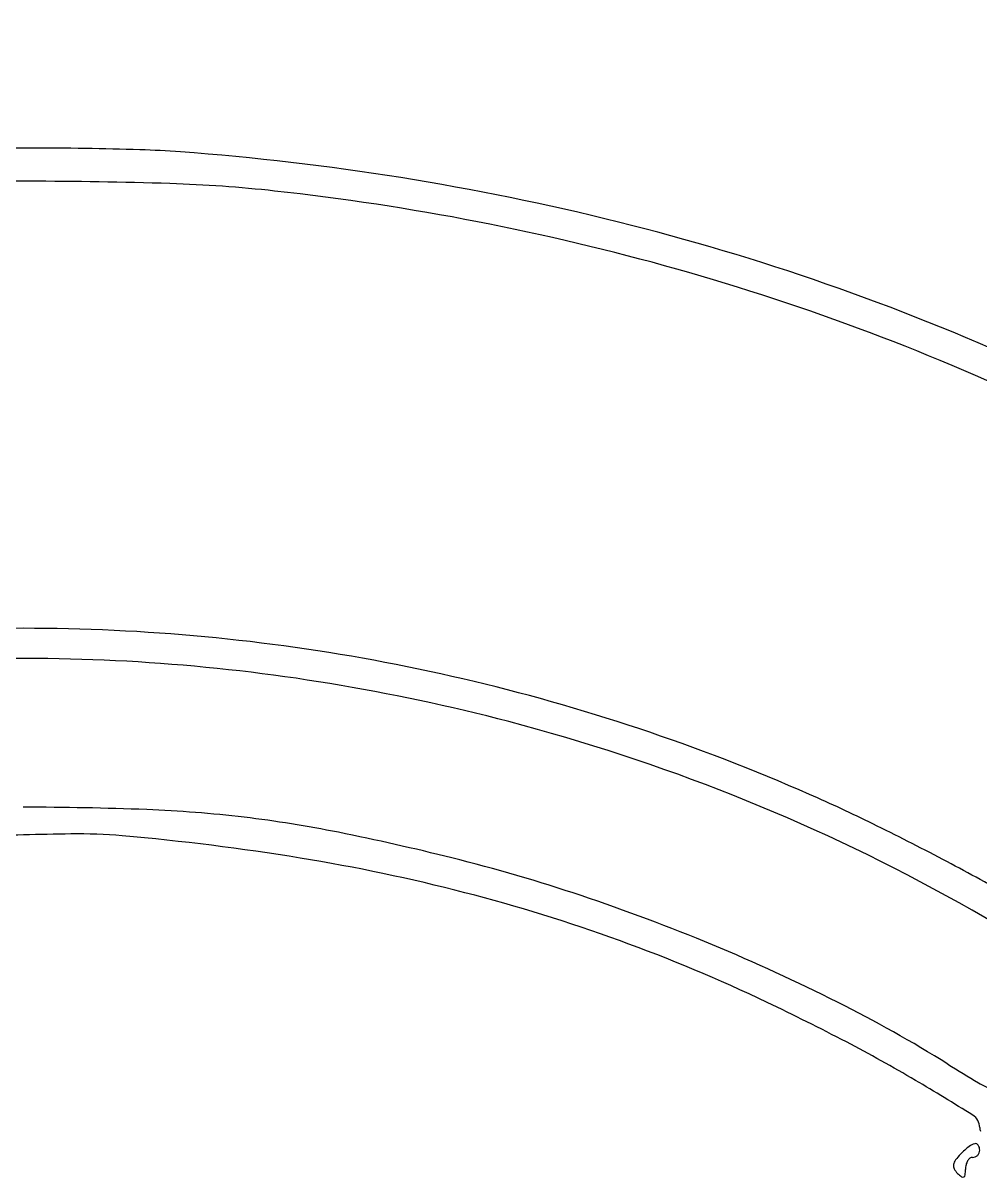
# Model space of a CAD drawing. Header units: metres. Extents: x -22 to 82, y -7 to 32.
# Drawn here: x 10.3171 to 10.6027, y 28.349 to 28.6939 of the extents above; entities that cross this region are included whole.
import ezdxf

# ---------------------------------------------------------------- set-up
doc = ezdxf.new("R2010")
doc.units = ezdxf.units.M
doc.header["$LTSCALE"] = 2
doc.header["$MEASUREMENT"] = 0
doc.layers.add('ZSILUETAEDIFICIO', color=253, linetype='CONTINUOUS')
doc.layers.add('ZVEREDA', color=253, linetype='CONTINUOUS')

msp = doc.modelspace()

# ---------------------------------------------------------------- hatches: boundary and pattern name
at = {"layer": 'ZVEREDA'}
h = msp.add_hatch(dxfattribs=at)
h.set_pattern_fill('AR-SAND', color=256, scale=0.08)
h.set_pattern_definition([(37.50000000000001, (100.3217642182751, 117.4581959786875), (-0.0050394686487687, 0.1541459015210527), [0, -0.1216, 0, -0.136, 0, -0.13]), (7.499999999999999, (100.3217642182751, 117.4581959786875), (0.1415821364214182, 0.2257716852183792), [0, -0.0656, 0, -0.1096, 0, -0.042]), (327.5, (100.2233642182753, 117.4581959786875), (0.2491313489401196, 0.0004527242829572), [0, -0.04, 0, -0.144, 0, -0.188]), (317.5, (100.2233642182753, 117.4581959786875), (0.2404901283657835, 0.0702140451947399), [0, -0.02, 0, -0.0944, 0, -0.108])])
h.paths.add_polyline_path([(31.4583351261974, 30.10001185127862), (-5.580466054143699, 30.14202237673669), (-5.496152509190097, 24.7095630808688), (0.5053741138006274, 24.71459050236479), (0.5053741138006274, 23.02514520136083), (2.905374113800207, 23.02514520136083), (2.905811148500817, 24.71459050236479), (7.70575982083821, 24.71459050236479), (7.70575982083821, 23.02524487001511), (10.1053227861378, 23.02524487001511), (10.1057598208379, 24.71459050236479), (12.50561829493628, 24.71459050236479), (14.90575982083172, 24.71459050236479), (14.90575982083172, 23.02514520136083), (17.30547676903481, 23.02514520136083), (17.30591380373539, 24.71459050236479), (22.10547676902863, 24.63459050236452), (22.10547676902863, 23.02461800278962), (24.5050398048495, 23.02461800278962), (24.5050398048495, 24.63406330379348), (31.4583221007949, 24.61459050236454), (29.30561829493013, 24.61459050236454), (29.30561829493013, 20.61092766967829), (30.50572014345363, 20.61326742045304), (30.50572014345363, 24.61459050236454), (31.4583221007949, 24.61459050236454)])
h.paths.add_polyline_path([(3.274978631708791, 29.84745587849517), (21.85115500656482, 29.84745587849517), (21.85115500656482, 26.26298918530352), (3.274978631708791, 26.26298918530352)], flags=16)
edge = h.paths.add_edge_path(flags=0)
edge.add_line((4.190763625501631, 28.45334721717251), (4.191796270515823, 28.45334721717251))
edge.add_arc((4.030850849770815, 28.47872758158093), 0.1629343160792154, 351.0385129392877, 357.3660182868147)
edge.add_arc((4.112611057247875, 28.47496619707363), 0.0810876329450389, 344.53720768220717, 357.3660765305271, ccw=False)
edge = h.paths.add_edge_path(flags=0)
edge.add_arc((4.129473601766023, 28.48361260777853), 0.0424070857397566, 8.446156974039805, 17.04280200703507)
edge.add_arc((4.048520085864993, 28.46875624364435), 0.1245244297232045, 3.3254775150875844, 12.657113459455672, ccw=False)
edge.add_arc((4.009668740244905, 28.46649875537224), 0.1634413066505545, 3.325477516473139, 5.867953198212037)
edge.add_arc((4.024461425057098, 28.46801930679646), 0.148570677863494, 5.867861931155238, 8.446156969658695)
edge = h.paths.add_edge_path(flags=0)
edge.add_arc((4.187625943115307, 27.71049756740979), 0.005506773619038, 0, 44.649192788606285, ccw=False)
edge.add_line((4.193132716734738, 27.71049756740979), (4.193170576032799, 27.71059180186387))
edge.add_arc((4.083131412969806, 27.72142825678299), 0.110571452748189, 354.3757511834748, 357.7808422671732)
edge.add_arc((4.083495542828814, 27.72707965905653), 0.1105714527485412, 354.8460124112327, 363.6003750095574)
edge.add_arc((4.265141154600997, 27.71569919341579), 0.0736096129205384, 165.585485692761, 181.0365879312016)
edge = h.paths.add_edge_path(flags=0)
edge.add_ellipse((4.155844521799992, 27.55226263330349), major_axis=(-0.004886144824328529, 0.5517489951021792), ratio=0.0764573230342362, start_angle=264.41174822548277, end_angle=281.9145976805995, ccw=False)
edge.add_arc((-177.0033036909715, 27.24610176780652), 181.2017851309283, -3.410605131648481e-12, 0.07993633669821065, ccw=False)
edge.add_line((4.198481439956822, 27.24610176779618), (4.210484766247419, 27.6590139235833))
edge.add_ellipse((4.18687514976483, 27.77778923014426), major_axis=(0.01575538398604225, -0.1077800230216994), ratio=0.5161088083865675, start_angle=337.05526251174393, end_angle=345.80434126128097, ccw=False)
edge = h.paths.add_edge_path(flags=0)
edge.add_arc((387.0379938681306, 26.57348742740584), 383.1770730560518, 179.7962796488156, 179.8227156500893, ccw=False)
edge.add_arc((63.47661150482531, 27.72394417231078), 59.61364541384286, 179.6242268241421, 179.7962796450261, ccw=False)
edge.add_arc((107.9126775625507, 27.43250698258277), 104.0506671673548, 179.4892207827528, 179.6242268252662, ccw=False)
edge.add_arc((4.908773407262004, 28.32581589378475), 1.043191389333353, 173.5744382351789, 178.1175676432889, ccw=False)
edge.add_arc((3.941956756071903, 28.43638332363668), 0.0700943375474026, 136.9440126095541, 174.9430767679891, ccw=False)
edge.add_arc((3.939591411760631, 28.44492007257332), 0.0627084935053294, 98.57263522089539, 141.1716653543758, ccw=False)
edge.add_arc((3.971787529488921, 28.27408536092594), 0.2365196678389941, 91.78341864015289, 100.1162303726033, ccw=False)
edge.add_arc((4.161354391850892, 22.18584956753244), 6.327705978506592, 91.01273401402932, 91.78341864030182, ccw=False)
edge.add_line((4.049514576590127, 28.51256710557305), (4.169165289891879, 28.51468221717266))
edge.add_line((4.169165289891879, 28.51468221717232), (4.179750299263304, 28.53043944484654))
edge.add_arc((4.190827730734469, 28.52494372944767), 0.0123657743692955, 51.76101418273163, 153.6131534045893, ccw=False)
edge.add_line((4.198481439891822, 28.53465625290397), (4.198481439891822, 28.53636044799151))
edge.add_arc((4.193339192636984, 28.51586697619842), 0.0211287740527576, 75.9140893002533, 183.0668013861589)
edge.add_line((4.172240678425823, 28.51473658199643), (4.049514576590127, 28.51256710557305))
edge.add_arc((4.161354391844498, 22.18584956753244), 6.327705978506354, 91.01273401397248, 91.78341864024476)
edge.add_arc((3.971787529489319, 28.27408536092594), 0.2365196678390667, 91.78341864027549, 100.1162378328985)
edge.add_arc((3.941258338745911, 28.44519436956017), 0.0627084935053418, 100.1162378329312, 120.5228893311077)
edge.add_arc((3.942263761789718, 28.43729516592452), 0.0700943375474093, 117.9506432260986, 158.4595108276586)
edge.add_arc((4.001405707587139, 28.41591235581501), 0.1329691207264811, 159.2459526752788, 175.8968395766796)
edge.add_arc((4.909294928725814, 28.35078371074917), 1.04319138933335, 175.8968395763732, 179.4892207827571)
edge.add_arc((107.9126775622392, 27.43250698108915), 104.0506671670563, 179.4892207819287, 179.6242268244366)
edge.add_arc((63.47661150489225, 27.72394417644966), 59.6136454138861, 179.6242268281098, 179.7962796489794)
edge.add_arc((387.0379938451551, 26.57348740949783), 383.1770730331307, 179.7962796461218, 179.8227156473993)
edge.add_line((3.862755088178147, 27.75911035599103), (3.884622839891307, 27.72070371717251))
edge.add_arc((3.929255688633731, 27.74845655913333), 0.0525576961415898, 211.8734753522308, 222.0820973833024)
edge.add_arc((3.940104661909288, 27.75825274944765), 0.0671749997825091, 222.0818102784924, 230.2563674642507)
edge.add_arc((3.958449832274908, 27.78343227505326), 0.0982851158739191, 231.4181484407944, 254.9741783521728)
edge.add_arc((3.959368323424485, 27.7758030788865), 0.0911999037654329, 253.1739702547738, 268.217256623099)
edge.add_arc((3.968627737210397, 41.24924821526616), 13.56460629090511, 269.9489048779313, 270.3532500274084)
edge.add_arc((4.049525169780992, 16.95504494612499), 10.72985513343538, 89.5075836061958, 89.98540653837108, ccw=False)
edge.add_arc((4.130247462298712, 27.54011210430104), 0.1448483138350315, 64.17034698782749, 85.44946313993978, ccw=False)
edge.add_arc((4.191746138397974, 27.66642980881176), 0.0043674083606586, 1.4282544963651844, 68.34992075025048, ccw=False)
edge.add_arc((4.197384248272812, 27.67701561994579), 0.0105538936861254, 212.0429010611537, 263.0773218994982, ccw=False)
edge.add_arc((4.200612712082403, 27.70999352945552), 0.0404527841329601, 231.8085000024286, 252.4850053579366, ccw=False)
edge.add_arc((4.161788889977004, 27.66257060467501), 0.0208577567284913, 48.53142696656482, 82.63062587060486)
edge.add_arc((4.11933816690663, 27.13308106570912), 0.5520225538390414, 85.31102351279071, 89.99478211468639)
edge.add_arc((4.118411279294634, 16.9552485283175), 10.72985513343608, 89.99478211606726, 90.35325002811415)
edge.add_arc((4.073781246147718, 41.2494889468843), 13.56460629090747, 269.50474175352076, 269.9090879921701, ccw=False)
edge.add_arc((3.956613111675125, 27.77658927219733), 0.0911999037654514, 239.2648217281377, 269.94890487625094, ccw=False)
edge.add_arc((3.940104661909288, 27.75825274944765), 0.0671749997825307, 215.766892496466, 243.3781184107606, ccw=False)
edge.add_line((3.885598753388649, 27.71898970661965), (3.862755088177721, 27.75911035598011))
edge = h.paths.add_edge_path(flags=0)
edge.add_arc((3.982208672812931, 27.77710128656037), 0.0039699795081061, 57.093542815945284, 128.0095147918335, ccw=False)
edge.add_arc((3.983777369758798, 27.77691396217733), 0.0035691351575788, -36.39606693346491, 80.51639118771561, ccw=False)
edge.add_arc((3.985008823383225, 27.77555727172944), 0.0018093348073117, 293.7971605359992, 335.12409378026587, ccw=False)
edge.add_arc((3.984854518882713, 27.77590723729099), 0.002191808038586, 257.1681723130867, 293.7964911424778, ccw=False)
edge.add_arc((3.98554989726631, 27.77896024180501), 0.0053230039216045, 238.282669802615, 257.1684968903267, ccw=False)
edge.add_arc((3.980302814458611, 27.77683864407101), 0.0034331700992157, 99.02971341141892, 315.4979837284754, ccw=False)
edge = h.paths.add_edge_path(flags=0)
edge.add_arc((4.003867887505493, 27.77651366478631), 0.0041965817445002, 179.5419055987072, 270.4580944011244)
edge.add_arc((4.003949051078308, 27.77651352882827), 0.0041965817444636, 269.3499522369119, 383.1232100615633)
edge.add_arc((4.003864094692489, 27.77672872215237), 0.0041965817444639, 19.96411019100292, 182.4788541983977)
edge = h.paths.add_edge_path(flags=0)
edge.add_arc((3.979353550216473, 28.42993420992462), 0.0009651872828333, 125.0907544769644, 237.6009057839097)
edge.add_arc((3.995965221876986, 28.40704187017155), 0.0279429480104366, 127.8062335931203, 268.779035296377)
edge.add_line((3.995369806797299, 28.37910526650563), (4.002718144077988, 28.38645734180113))
edge.add_arc((4.10007393273122, 28.38764962442366), 0.0973630891154655, 166.3647067637932, 180.7016464897838, ccw=False)
edge.add_arc((3.991574634341134, 28.42003595056144), 0.0167827455633406, 325.7976337708378, 488.477492724186)
edge.add_arc((3.995342312636922, 28.45231582363164), 0.0238394652163404, 233.4109544616884, 272.5958997522416)
edge.add_arc((3.987035091752404, 28.42505208948006), 0.0100004255996245, 20.17316381762081, 145.4473270086913)

# ---------------------------------------------------------------- linework, layer by layer
at = {"layer": 'ZSILUETAEDIFICIO'}
for centre, radius, start, end in [((10.32050970392652, 27.94664783880762), 0.7098861302220214, 90.18190725078657, 91.47196539699672), ((10.32144039570647, 27.65435898360602), 1.002176467142462, 89.18580924451109, 90.18206198352777), ((10.32252568514221, 27.73069339794057), 0.9258343381133384, 88.17835649692884, 89.18583899410571), ((10.3428080936385, 28.36840245455465), 0.2878028208813418, 85.77234255666954, 88.17844770818988), ((10.3066702155154, 27.87952025286597), 0.7780188481214992, 76.01005667218642, 85.772390858591), ((10.31757561287139, 27.31308252792667), 1.333570186010296, 89.95575153991561, 91.77771894477702), ((10.31757943536579, 27.31369637415651), 1.332956337015558, 88.13667808784008, 89.95589546884766), ((10.34760040795052, 28.23648586234214), 0.4096786440647506, 83.75549574049363, 88.1367139953349), ((10.3120125221505, 27.91124186972303), 0.7368638398642998, 74.2368527193569, 83.75553853731905), ((10.32303854956101, 27.94521962597514), 0.710311167712448, 65.55784149577093, 76.01004795082275), ((10.31997930637661, 27.93946939307244), 0.7075336042026354, 64.42363960406192, 74.2367597018221), ((10.31715977213551, 27.93651688478462), 0.5766072081659911, 87.64813224918299, 98.4406310541458), ((10.31713154905381, 27.93583017118482), 0.5772945014878357, 76.86226313862818, 87.64813035194592), ((10.31705689750171, 27.94402382384834), 0.5600993802583609, 86.1409677291761, 91.65656945784872), ((10.31661203198223, 27.93742974691247), 0.5667084464528871, 80.65811396115336, 86.14096136968767), ((10.31428978794949, 27.92365341386045), 0.5897984618611625, 66.24839600745078, 76.86229290971956), ((10.31347135333789, 27.91834016403783), 0.5860546614983074, 75.31152466998742, 80.65808423051645), ((10.31635765237769, 27.9293503311676), 0.5746724603783522, 61.26487895884313, 75.31154421755929), ((10.34979255583974, 28.00433315897999), 0.501652742734172, 63.8714079988718, 66.2484100637396), ((10.31708002548322, 27.51899150383633), 0.9406993624180136, 87.75274783401186, 90.00004545985107), ((10.33939539102562, 28.08764739471553), 0.3716057868341168, 83.25608446251422, 87.75276767981437), ((10.34181488914712, 28.10810615911629), 0.3510044516371167, 78.60182610960325, 83.25612446774284), ((10.21888706575533, 27.73745919055216), 0.7989034153300629, 62.19404008092283, 63.87140137153341), ((10.3539235796527, 26.94233492527252), 1.509523574109215, 90.85617858592668, 91.93012281638904), ((10.33361845707691, 28.30106137847866), 0.1506454071475811, 85.02244506644155, 90.85618697011853), ((10.28488743713501, 27.7415466478293), 0.7122782463923839, 80.71585929361984, 85.02239068986711), ((10.25999405014841, 27.70225559297074), 0.7650205524532795, 76.00250805089638, 78.60179152153961), ((10.31060259449742, 27.89885539611947), 0.5528815349878501, 75.50852523838901, 80.71581532688172), ((10.32252839402852, 27.95311338485681), 0.5064858818296429, 71.44856622109718, 76.00252288193353), ((10.23415917175203, 27.76641790710852), 0.7661643792085338, 60.498348900609, 62.19404384780933), ((10.32148397810829, 27.94095661933477), 0.5093968537138047, 70.07377354873026, 75.50851980174326), ((10.29450373770419, 27.86960338415798), 0.5945727797109365, 67.41061991632161, 71.4486377397472), ((10.31891794609624, 27.93401900672944), 0.5693478350212752, 47.11985729573502, 61.26492728629853), ((10.32890234386761, 27.96142198526866), 0.4876284510846636, 64.45801263717203, 70.07370833340197), ((10.30271849883164, 27.88934611253154), 0.5731891966806013, 63.30601848869892, 67.41070755432793), ((10.22393634895772, 27.74177188521395), 0.7310704904723446, 62.3855224400984, 64.45796888586615), ((10.3766183152336, 28.0363175054905), 0.4086845669206766, 58.01675504826444, 63.3060496730975), ((10.34693080842752, 27.97689392229705), 0.4657216457747348, 59.48009133178731, 62.3855192443669), ((10.83165672853264, 28.76500528306798), 0.4504113734541852, 238.0167556587841, 239.3762539689345), ((10.19228005345872, 27.71455600481733), 0.7702508544881965, 57.99185453467875, 59.48014878208849), ((10.61951196266392, 28.40662737950885), 0.0339499425332064, 239.3764555490067, 248.3835247798742), ((10.59821967444282, 28.36398970946431), 0.0043846046664892, 8.872607080533476e-05, 57.99201494515184), ((10.60531273579613, 28.36398970827264), 0.0027084566868527, 179.9998311561912, 202.3394797976991), ((10.62238134208272, 28.33053065266949), 0.0360660531870121, 129.4961028690736, 135.0002520637899), ((10.60198787410098, 28.3552732914693), 0.0040021839399906, 101.774248822368, 129.4956949286287), ((10.60136611578514, 28.35825615682785), 0.0009552068888119, 30.73211645857253, 101.7739973692358), ((10.60047732860025, 28.35723847532347), 0.0021293174234555, 315.000788468735, 337.3767585373201), ((10.5996343352069, 28.35722654463734), 0.0029699439025391, 0.0004170255134413795, 30.73282514082108), ((10.6005059882375, 28.35722658940938), 0.0020982908719275, 337.3753071490141, 359.9993677235803), ((10.59692945659822, 28.35259050162705), 0.002128542341084, 170.9812697734646, 206.3792831066256), ((10.59799858632664, 28.35242076446099), 0.0032110621239084, 143.7700262203007, 170.9804703497317), ((10.60732246432943, 28.34558914632754), 0.0147698556306525, 134.9995619198345, 143.769783269079), ((10.60447666818089, 28.35151610576014), 0.0061023890718039, 166.9761820397969, 180.0003709242509), ((10.60255790361973, 28.35195988930928), 0.0041329725902886, 149.5344283990921, 166.9756636217475), ((10.60136676374051, 28.35266049948814), 0.0027510649122362, 127.7515844517155, 149.5333318460843), ((10.60048929377652, 28.353793764236), 0.0013178020181747, 90.00063769463067, 127.7532168391411), ((10.60048925595382, 28.35720985712601), 0.0020982908721129, 270.000632288848, 292.6246928624541), ((10.60047737004081, 28.35723851676244), 0.0021293174223537, 292.6232414551537, 314.9992115269354), ((10.59952972592711, 28.35388003969825), 0.0050310083647165, 206.3785162543252, 224.9998117749402), ((10.60356807589162, 28.35791828190781), 0.0107420214602966, 224.999505440509, 233.3229833673737), ((10.59754937393632, 28.34983682300253), 0.0006655760917957, 233.3236368239077, 296.4208214531596), ((10.59749917792192, 28.34993786701244), 0.0007784013181838, 296.4202648350742, 352.9860947794905), ((10.58467039084479, 28.35151597820601), 0.0137038882647275, 352.9870337307023, 0.0003681283037103432)]:
    msp.add_arc(centre, radius, start, end, dxfattribs=at)

doc.saveas('drawing.dxf')
